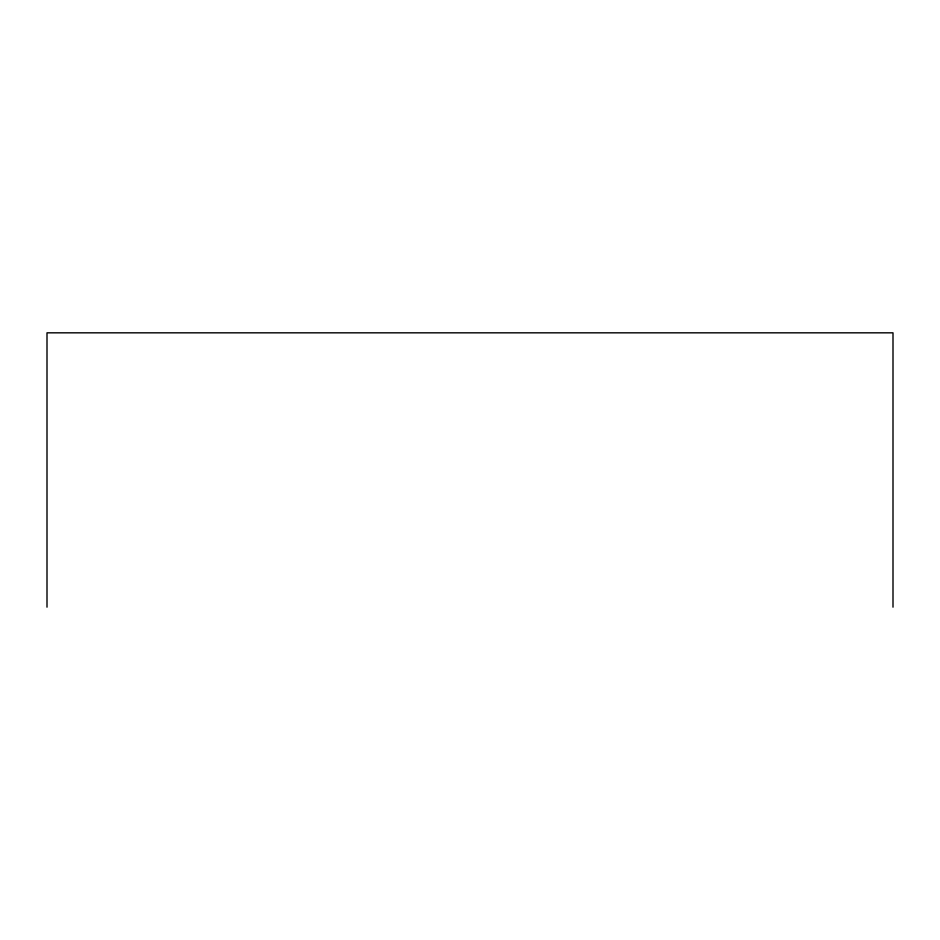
<?xml version="1.0" encoding="UTF-8"?>
<svg xmlns="http://www.w3.org/2000/svg" width="940" height="940" viewBox="0 0 940 940"><rect width="100%" height="100%" fill="white"/><g stroke="black" fill="none" stroke-linecap="round" stroke-linejoin="round"><path stroke-width="1.41" d="M893 607.17L893 332.831L47 332.831L47 607.17"/></g></svg>
